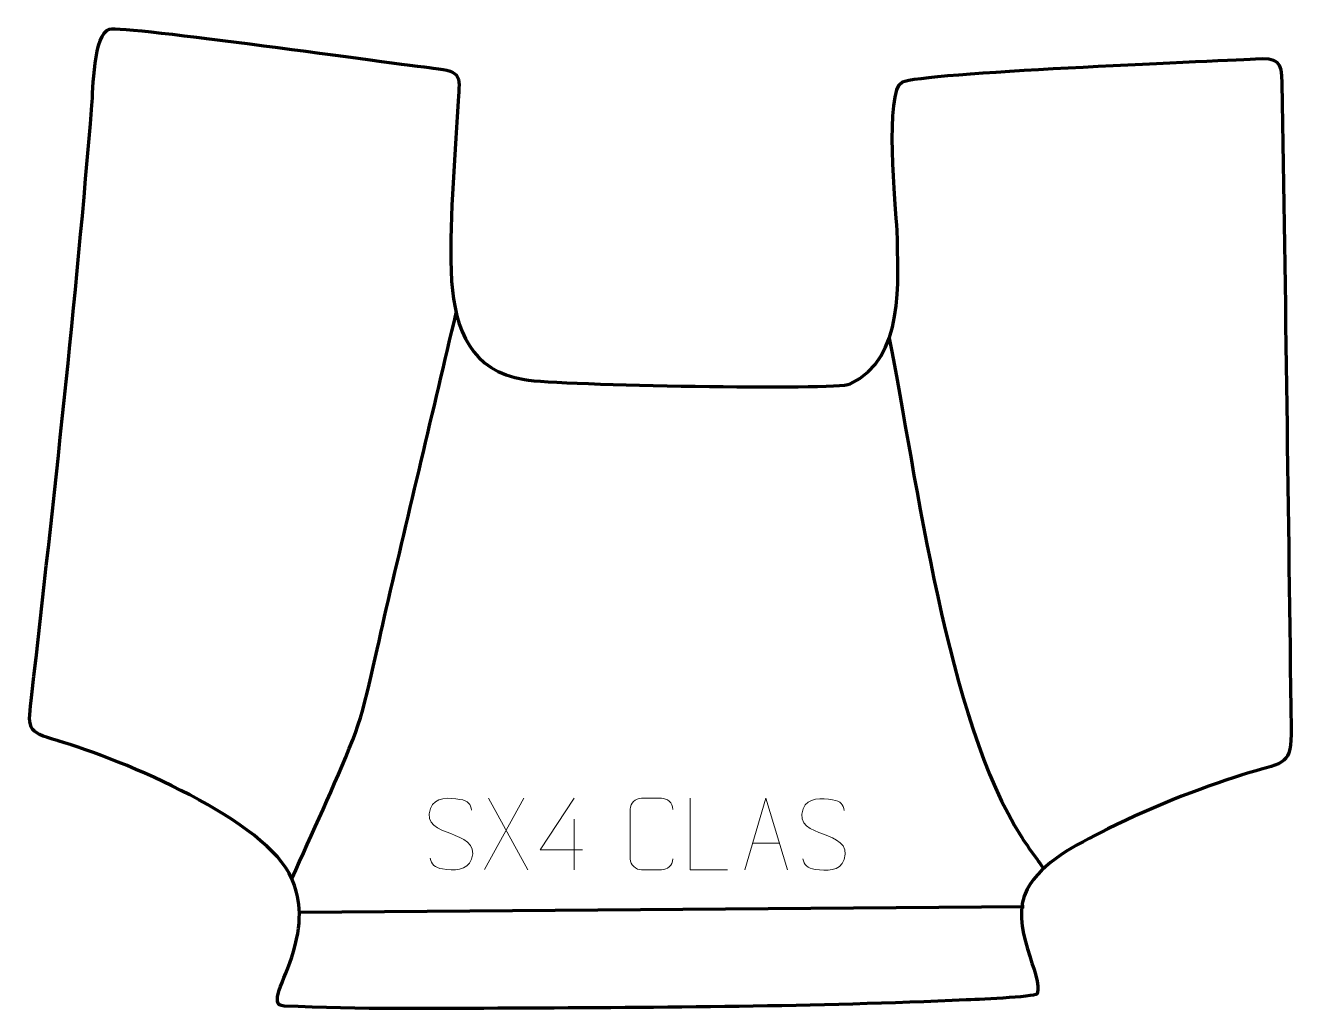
# Model space of a CAD drawing. Header units: millimetres. Extents: x -212 to 230, y -116 to 228.
import ezdxf

# ---------------------------------------------------------------- set-up
doc = ezdxf.new("R2010")
doc.units = ezdxf.units.MM
doc.header["$MEASUREMENT"] = 0
for name, color, linetype in [('layer 1', 7, 'Continuous'), ('layer 2', 7, 'Continuous'), ('layer 3', 7, 'Continuous')]:
    doc.layers.add(name, color=color, linetype=linetype)

msp = doc.modelspace()

# ---------------------------------------------------------------- linework, layer by layer
at = {"layer": 'layer 1', "color": 250, "lineweight": 9}
for points, knots in [([(-63.596, -54.4163), (-67.8443, -52.9459), (-72.7524, -51.1501), (-70.7473, -45.6298), (-70.7473, -45.6298), (-69.2438, -41.4899), (-64.0302, -41.8784), (-60.4266, -42.4795), (-60.4266, -42.4795), (-57.566, -42.9567), (-56.7013, -44.1699), (-56.3907, -46.254)], [0, 0, 0, 0, 0.25, 0.25, 0.25, 0.25, 0.5, 0.5, 0.5, 0.5, 1, 1, 1, 1]), ([(-17.6452, -60.1447), (-17.6452, -60.1447), (-32.4669, -60.1447), (-32.4669, -60.1447), (-32.4669, -60.1447), (-32.4669, -60.1447), (-20.5893, -42.0742), (-20.5893, -42.0742)], [0, 0, 0, 0, 0.33333333, 0.33333333, 0.33333333, 0.33333333, 1, 1, 1, 1]), ([(13.8216, -63.2492), (13.6818, -65.5726), (12.0046, -67.0522), (9.8569, -67.063), (9.8569, -67.063), (7.525, -67.0626), (5.1931, -67.0626), (2.8616, -67.063), (2.8616, -67.063), (0.9366, -67.1684), (-1.0355, -65.2839), (-1.0243, -63.2666), (-1.0243, -63.2666), (-1.0239, -57.4965), (-1.0239, -51.7268), (-1.0243, -45.9575), (-1.0243, -45.9575), (-1.0201, -43.8194), (0.7266, -42.1002), (2.879, -42.1137), (2.879, -42.1137), (5.2047, -42.1137), (7.5308, -42.1137), (9.8569, -42.1137), (9.8569, -42.1137), (11.8035, -42.0782), (13.7949, -43.5697), (13.8216, -46.0073)], [0, 0, 0, 0, 0.125, 0.125, 0.125, 0.125, 0.25, 0.25, 0.25, 0.25, 0.375, 0.375, 0.375, 0.375, 0.5, 0.5, 0.5, 0.5, 0.625, 0.625, 0.625, 0.625, 0.75, 0.75, 0.75, 0.75, 1, 1, 1, 1]), ([(32.8731, -67.067), (32.8731, -67.067), (19.924, -67.067), (19.924, -67.067), (19.924, -67.067), (19.924, -67.067), (19.924, -42.1134), (19.924, -42.1134)], [0, 0, 0, 0, 0.33333333, 0.33333333, 0.33333333, 0.33333333, 1, 1, 1, 1]), ([(38.9281, -67.0669), (38.9281, -67.0669), (46.2991, -42.1134), (46.2991, -42.1134), (46.2991, -42.1134), (46.2991, -42.1134), (53.869, -67.0669), (53.869, -67.0669)], [0, 0, 0, 0, 0.33333333, 0.33333333, 0.33333333, 0.33333333, 1, 1, 1, 1]), ([(66.3986, -54.5902), (62.1503, -53.1198), (57.2422, -51.324), (59.2473, -45.8037), (59.2473, -45.8037), (60.7508, -41.6638), (65.9644, -42.0523), (69.568, -42.6534), (69.568, -42.6534), (72.4286, -43.1306), (73.2933, -44.3438), (73.6039, -46.4279)], [0, 0, 0, 0, 0.25, 0.25, 0.25, 0.25, 0.5, 0.5, 0.5, 0.5, 1, 1, 1, 1]), ([(-63.596, -54.4164), (-59.5774, -56.0631), (-54.5479, -57.9514), (-56.3819, -63.3117), (-56.3819, -63.3117), (-57.8417, -67.5781), (-62.7525, -67.3214), (-66.4786, -66.7667), (-66.4786, -66.7667), (-69.2286, -66.3569), (-70.4495, -65.1434), (-70.8275, -63.0312)], [0, 0, 0, 0, 0.25, 0.25, 0.25, 0.25, 0.5, 0.5, 0.5, 0.5, 1, 1, 1, 1]), ([(66.3986, -54.5903), (70.4172, -56.237), (75.4467, -58.1253), (73.6127, -63.4856), (73.6127, -63.4856), (72.1529, -67.752), (67.2421, -67.4953), (63.516, -66.9406), (63.516, -66.9406), (60.766, -66.5308), (59.5451, -65.3173), (59.1671, -63.2051)], [0, 0, 0, 0, 0.25, 0.25, 0.25, 0.25, 0.5, 0.5, 0.5, 0.5, 1, 1, 1, 1])]:
    msp.add_open_spline(points, degree=3, knots=knots, dxfattribs=at)
for points in [[(-38.1857, -42.1134), (-38.1857, -42.1134), (-51.9263, -67.0092), (-51.9263, -67.0092)], [(-50.4717, -42.1134), (-50.4717, -42.1134), (-36.7311, -67.0669), (-36.7311, -67.0669)], [(-20.5893, -49.3836), (-20.5893, -49.3836), (-20.5893, -67.0483), (-20.5893, -67.0483)], [(41.6507, -57.8175), (41.6507, -57.8175), (51.1464, -57.8175), (51.1464, -57.8175)]]:
    msp.add_open_spline(points, degree=3, dxfattribs=at)
at = {"layer": 'layer 2', "color": 142, "lineweight": 158}
for points in [[(-119.0561, -70.2109), (-112.103, -54.3664), (-104.1244, -37.7173), (-97.8417, -21.7385), (-97.8417, -21.7385), (-92.8453, -9.0311), (-89.4314, 10.0981), (-86.162, 23.9412), (-86.162, 23.9412), (-78.0211, 58.4112), (-69.8808, 92.8814), (-61.7401, 127.3515)], [(89.3073, 118.5316), (98.897, 69.7548), (109.4458, -15.0656), (135.4447, -55.5729), (135.4447, -55.5729), (137.1452, -58.2222), (138.9058, -60.7399), (140.7473, -63.291), (140.7473, -63.291), (141.4601, -64.2675), (142.1693, -65.2449), (142.8774, -66.2248)]]:
    msp.add_open_spline(points, degree=3, knots=[0, 0, 0, 0, 0.25, 0.25, 0.25, 0.25, 0.5, 0.5, 0.5, 0.5, 1, 1, 1, 1], dxfattribs=at)
msp.add_open_spline([(-116.4751, -81.902), (-116.4751, -81.902), (136.3445, -79.874), (136.3445, -79.874)], degree=3, dxfattribs=at)
at = {"layer": 'layer 3', "color": 242, "lineweight": 158}
msp.add_open_spline([(215.0859, -33.1238), (227.2879, -29.4869), (229.6979, -30.5434), (229.5155, -17.6327), (229.5155, -17.6327), (228.4555, 57.3958), (227.5817, 132.4879), (226.2995, 207.5036), (226.2995, 207.5036), (226.1317, 215.4365), (224.8734, 216.4343), (217.0591, 215.9922), (217.0591, 215.9922), (200.5786, 215.1358), (100.4712, 211.1923), (93.8874, 207.9481), (93.8874, 207.9481), (87.5573, 204.8289), (91.6171, 163.847), (92.0676, 156.0582), (92.0676, 156.0582), (92.3536, 138.2387), (94.9004, 111.6151), (75.6654, 102.504), (75.6654, 102.504), (70.4822, 100.3327), (-25.2824, 102.0249), (-37.9523, 104.0341), (-37.9523, 104.0341), (-56.5487, 106.983), (-62.1247, 121.4105), (-63.3407, 138.4201), (-63.3407, 138.4201), (-64.4457, 157.2239), (-62.2322, 180.3145), (-61.1803, 199.4139), (-61.1803, 199.4139), (-60.5856, 210.0343), (-59.1401, 211.5715), (-69.7891, 212.7727), (-69.7891, 212.7727), (-81.7366, 214.1255), (-177.6993, 227.706), (-182.6422, 226.3781), (-182.6422, 226.3781), (-188.3162, 224.8538), (-188.3948, 205.0794), (-188.826, 199.7827), (-188.826, 199.7827), (-194.3921, 131.4054), (-202.0545, 62.3025), (-209.7746, -5.8931), (-209.7746, -5.8931), (-211.1122, -17.7095), (-212.0545, -18.8001), (-200.625, -22.0779), (-200.625, -22.0779), (-178.1836, -28.5138), (-127.6625, -49.9295), (-119.0561, -70.2109), (-119.0561, -70.2109), (-116.5054, -76.222), (-115.0469, -83.7713), (-118.4965, -95.5407), (-118.4965, -95.5407), (-121.7573, -106.666), (-127.3855, -114.3347), (-121.7101, -114.628), (-121.7101, -114.628), (-95.953, -115.9048), (-68.2107, -115.4826), (-42.3673, -115.3873), (-42.3673, -115.3873), (10.0018, -115.1943), (63.8355, -114.8688), (116.1185, -112.507), (116.1185, -112.507), (118.3883, -112.4045), (139.9243, -111.5419), (140.8914, -110.3572), (140.8914, -110.3572), (143.4322, -104.6258), (130.5452, -86.4367), (137.4322, -73.8855), (137.4322, -73.8855), (142.7401, -64.2122), (153.8242, -58.75), (165.6007, -52.831), (165.6007, -52.831), (182.1781, -44.4989), (201.0676, -37.3022), (215.0859, -33.1238)], degree=3, knots=[0, 0, 0, 0, 0.04166667, 0.04166667, 0.04166667, 0.04166667, 0.08333333, 0.08333333, 0.08333333, 0.08333333, 0.125, 0.125, 0.125, 0.125, 0.16666667, 0.16666667, 0.16666667, 0.16666667, 0.20833333, 0.20833333, 0.20833333, 0.20833333, 0.25, 0.25, 0.25, 0.25, 0.29166667, 0.29166667, 0.29166667, 0.29166667, 0.33333333, 0.33333333, 0.33333333, 0.33333333, 0.375, 0.375, 0.375, 0.375, 0.41666667, 0.41666667, 0.41666667, 0.41666667, 0.45833333, 0.45833333, 0.45833333, 0.45833333, 0.5, 0.5, 0.5, 0.5, 0.54166667, 0.54166667, 0.54166667, 0.54166667, 0.58333333, 0.58333333, 0.58333333, 0.58333333, 0.625, 0.625, 0.625, 0.625, 0.66666667, 0.66666667, 0.66666667, 0.66666667, 0.70833333, 0.70833333, 0.70833333, 0.70833333, 0.75, 0.75, 0.75, 0.75, 0.79166667, 0.79166667, 0.79166667, 0.79166667, 0.83333333, 0.83333333, 0.83333333, 0.83333333, 0.875, 0.875, 0.875, 0.875, 0.91666667, 0.91666667, 0.91666667, 0.91666667, 1, 1, 1, 1], dxfattribs=at)

doc.saveas('drawing.dxf')
